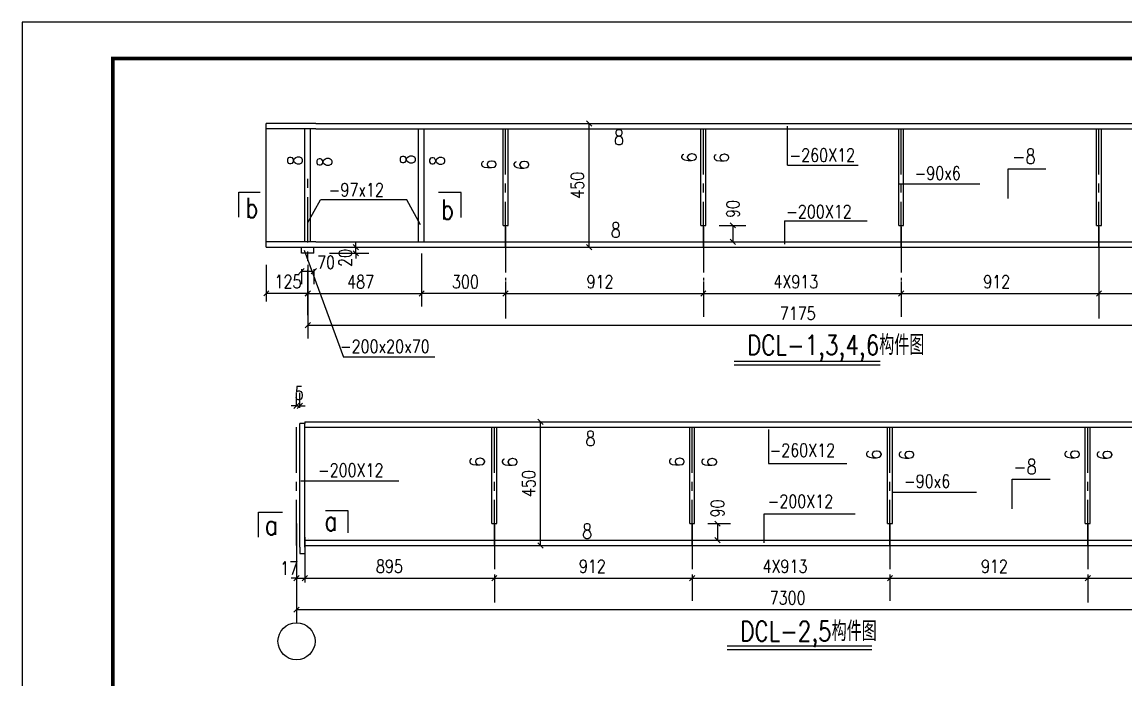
# Model space of a CAD drawing. Extents: x 37237700 to 37865026, y 138877 to 347670.
# Drawn here: x 37790726 to 37821101, y 283381 to 301476 of the extents above; entities that cross this region are included whole.
import ezdxf

# ---------------------------------------------------------------- set-up
doc = ezdxf.new("R2010")
doc.units = 0
doc.header["$LTSCALE"] = 1000
doc.header["$MEASUREMENT"] = 0
doc.linetypes.add('CENTER', pattern=[2, 1.25, -0.25, 0.25, -0.25])
doc.layers.get('0').update_dxf_attribs({"linetype": 'CONTINUOUS'})
for name, color, linetype in [('AXIS', 3, 'CONTINUOUS'), ('C', 6, 'CENTER'), ('D', 4, 'CONTINUOUS'), ('G', 1, 'CONTINUOUS'), ('PUB_TITLE', 4, 'CONTINUOUS')]:
    doc.layers.add(name, color=color, linetype=linetype)
doc.styles.add('DIM_FONT', font='SIMPLEX.shx', dxfattribs={"width": 0.8})
doc.styles.add('ROMANS', font='simplex.shx', dxfattribs={"width": 0.5, "bigfont": 'fjktxt.shx'})

msp = doc.modelspace()

# ---------------------------------------------------------------- linework, layer by layer
for p, q in [((37798813.3, 298688.1), (37797445.7, 298688.1)), ((37797445.7, 295286.1), (37797445.7, 298688.1)), ((37798813.3, 298688.1), (37825602.9, 298688.1)), ((37798813.3, 298542.9), (37797445.7, 298542.9)), ((37798509.4, 295431.3), (37798509.4, 298542.9)), ((37798663.6, 295431.3), (37798663.6, 298542.9)), ((37798813.3, 298542.9), (37825602.9, 298542.9)), ((37801634, 295431.3), (37801634, 298542.9)), ((37801788.2, 295431.3), (37801788.2, 298542.9)), ((37803961.7, 295884.9), (37803961.7, 298542.9)), ((37804097.8, 295884.9), (37804097.8, 298542.9)), ((37809404.9, 295884.9), (37809404.9, 298542.9)), ((37809541, 295884.9), (37809541, 298542.9)), ((37814848.1, 295884.9), (37814848.1, 298542.9)), ((37814984.2, 295884.9), (37814984.2, 298542.9)), ((37820291.3, 295884.9), (37820291.3, 298542.9)), ((37820427.4, 295884.9), (37820427.4, 298542.9)), ((37803961.7, 295884.9), (37804097.8, 295884.9)), ((37809404.9, 295884.9), (37809541, 295884.9)), ((37814848.1, 295884.9), (37814984.2, 295884.9)), ((37820291.3, 295884.9), (37820427.4, 295884.9)), ((37798813.3, 295431.3), (37797445.7, 295431.3)), ((37797445.7, 295286.1), (37825602.9, 295286.1)), ((37798416.4, 295116), (37798416.4, 295286.1)), ((37798756.6, 295116), (37798756.6, 295286.1)), ((37798813.3, 295431.3), (37825602.9, 295431.3)), ((37798756.6, 295116), (37798416.4, 295116)), ((37810320.2, 292045.8), (37814341.3, 292045.8)), ((37798368.4, 287028.3), (37798368.4, 290430.3)), ((37798504.5, 290430.3), (37798368.4, 290430.3)), ((37798504.5, 290483), (37825294.1, 290483)), ((37798504.5, 290483), (37798504.5, 290430.3)), ((37798504.5, 287028.3), (37798504.5, 290430.3)), ((37798504.5, 290337.8), (37825294.1, 290337.8)), ((37803652.8, 287679.7), (37803652.8, 290337.8)), ((37803788.9, 287679.7), (37803788.9, 290337.8)), ((37809096, 287679.7), (37809096, 290337.8)), ((37809232.1, 287679.7), (37809232.1, 290337.8)), ((37814539.2, 287679.7), (37814539.2, 290337.8)), ((37814675.3, 287679.7), (37814675.3, 290337.8)), ((37819982.4, 287679.7), (37819982.4, 290337.8)), ((37820118.5, 287679.7), (37820118.5, 290337.8)), ((37798504.5, 288729.3), (37798504.5, 288729.3)), ((37798504.5, 288729.3), (37798504.5, 288729.3)), ((37803652.8, 287679.7), (37803788.9, 287679.7)), ((37809096, 287679.7), (37809232.1, 287679.7)), ((37814539.2, 287679.7), (37814675.3, 287679.7)), ((37819982.4, 287679.7), (37820118.5, 287679.7)), ((37798504.5, 287226.1), (37825294.1, 287226.1)), ((37798504.5, 287081), (37825294.1, 287081)), ((37798368.4, 287028.3), (37798368.4, 286857)), ((37798368.4, 286857), (37798504.5, 286857)), ((37798477.3, 286857), (37798477.3, 286857)), ((37798477.3, 286857), (37798477.3, 286857)), ((37798504.5, 287028.3), (37798504.5, 286857)), ((37810124.3, 284213.7), (37814112.3, 284213.7))]:
    msp.add_line(p, q)
at = {"color": 0, "linetype": 'ByBlock'}
for p, q in [((37806402.3, 298616.1), (37806258.3, 298760.1)), ((37810358, 295812.9), (37810214, 295956.9)), ((37799836.2, 295358.1), (37799980.2, 295214.1)), ((37806258.3, 295358.1), (37806402.3, 295214.1)), ((37810214, 295503.3), (37810358, 295359.3)), ((37799980.2, 295044), (37799836.2, 295188)), ((37798488.4, 294695.4), (37798344.4, 294551.4)), ((37798684.6, 294551.4), (37798828.6, 294695.4)), ((37797517.7, 294087.1), (37797373.7, 293943.1)), ((37798514.5, 293943.1), (37798658.5, 294087.1)), ((37798658.5, 294079.8), (37798514.5, 293935.8)), ((37801648.4, 293935.8), (37801792.4, 294079.8)), ((37801793.1, 294080.5), (37801649.1, 293936.5)), ((37804101.7, 294080.5), (37803957.7, 293936.5)), ((37803957.7, 293936.5), (37804101.7, 294080.5)), ((37809400.9, 293936.5), (37809544.9, 294080.5)), ((37809544.9, 294080.5), (37809400.9, 293936.5)), ((37814988.1, 294080.5), (37814844.1, 293936.5)), ((37814844.1, 293936.5), (37814988.1, 294080.5)), ((37820287.3, 293936.5), (37820431.3, 294080.5)), ((37820431.3, 294080.5), (37820287.3, 293936.5)), ((37798658.5, 293210.6), (37798514.5, 293066.6)), ((37798205.7, 290848.1), (37798349.7, 290992.1)), ((37798440.4, 290992.1), (37798296.4, 290848.1)), ((37805064, 290411), (37804920, 290555)), ((37809934.5, 287607.7), (37809790.5, 287751.7)), ((37804920, 287153), (37805064, 287009)), ((37809790.5, 287298.1), (37809934.5, 287154.1)), ((37798205.7, 286110.6), (37798349.7, 286254.6)), ((37798576.5, 286254.6), (37798432.5, 286110.6)), ((37798576.5, 286254.6), (37798432.5, 286110.6)), ((37803792.9, 286254.6), (37803648.9, 286110.6)), ((37803648.9, 286110.6), (37803792.9, 286254.6)), ((37809092.1, 286110.6), (37809236.1, 286254.6)), ((37809236.1, 286254.6), (37809092.1, 286110.6)), ((37814679.3, 286254.6), (37814535.3, 286110.6)), ((37814535.3, 286110.6), (37814679.3, 286254.6)), ((37819978.5, 286110.6), (37820122.5, 286254.6)), ((37820122.5, 286248.5), (37819978.5, 286104.5)), ((37798349.7, 285386), (37798205.7, 285242))]:
    msp.add_line(p, q, dxfattribs=at)
msp.add_circle((37798277.7, 284443.7), 510.3)
at = {"layer": 'AXIS'}
for p, q in [((37805491.2, 298688.1), (37806690.3, 298688.1)), ((37806330.3, 295286.1), (37806330.3, 298688.1)), ((37811791.9, 297537.2), (37811791.9, 298616.4)), ((37811791.9, 297537.2), (37813732.8, 297537.2)), ((37817861.2, 297439.6), (37818901, 297439.6)), ((37817861.2, 296625.3), (37817861.2, 297439.6)), ((37814848.1, 297023.8), (37817076.3, 297023.8)), ((37798592.2, 295966.9), (37798936.2, 296585.5)), ((37801310.2, 296585.5), (37798936.2, 296585.5)), ((37801684.7, 295896.1), (37801310.2, 296585.5)), ((37809904.9, 295884.9), (37810646, 295884.9)), ((37810286, 295884.9), (37810286, 295431.3)), ((37811708.6, 296011.6), (37813976.5, 296011.6)), ((37811708.6, 296011.6), (37811708.6, 295371.4)), ((37799188.6, 295286.1), (37800268.2, 295286.1)), ((37799908.2, 295286.1), (37799908.2, 295430.1)), ((37799908.2, 295116), (37799908.2, 295286.1)), ((37805491.2, 295286.1), (37806690.3, 295286.1)), ((37809904.9, 295431.3), (37810646, 295431.3)), ((37798489.7, 295200.8), (37799567.8, 292262.6)), ((37799188.6, 295116), (37800268.2, 295116)), ((37799908.2, 295116), (37799908.2, 294972)), ((37801721.1, 295111.7), (37801721.1, 293648.5)), ((37797445.7, 294802.8), (37797445.7, 293790.7)), ((37798416.4, 294684), (37798416.4, 294263.4)), ((37798586.5, 294795.5), (37798586.5, 292771.2)), ((37798756.6, 294684), (37798756.6, 294263.4)), ((37820359.3, 294706.7), (37820359.3, 293648.5)), ((37797445.7, 294447.1), (37797445.7, 294375.1)), ((37798416.4, 294623.4), (37798756.6, 294623.4)), ((37798586.5, 294447.1), (37798586.5, 294375.1)), ((37801720.4, 294439.8), (37801720.4, 294367.8)), ((37804029.7, 294440.5), (37804029.7, 294368.5)), ((37809472.9, 294440.5), (37809472.9, 294368.5)), ((37809472.9, 294440.5), (37809472.9, 294368.5)), ((37814916.1, 294440.5), (37814916.1, 294368.5)), ((37814916.1, 294440.5), (37814916.1, 294368.5)), ((37820359.3, 294440.5), (37820359.3, 294368.5)), ((37797445.7, 294015.1), (37798586.5, 294015.1)), ((37798586.5, 294007.8), (37801720.4, 294007.8)), ((37804029.7, 294008.5), (37801721.1, 294008.5)), ((37804029.7, 294008.5), (37809472.9, 294008.5)), ((37809472.9, 294008.5), (37814916.1, 294008.5)), ((37814916.1, 294008.5), (37820359.3, 294008.5)), ((37820359.3, 294008.5), (37825603.7, 294008.5)), ((37798586.5, 293583.1), (37798586.5, 293647.8)), ((37804029.7, 293653), (37804029.7, 293648.5)), ((37798586.5, 293138.6), (37825829.7, 293138.6)), ((37802086.6, 292262.6), (37799567.8, 292262.6)), ((37798277.7, 290915), (37798277.7, 291280.1)), ((37798368.4, 290862.3), (37798368.4, 291280.1)), ((37798277.7, 290920.1), (37798133.7, 290920.1)), ((37798277.7, 290920.1), (37798368.4, 290920.1)), ((37798368.4, 290920.1), (37798512.4, 290920.1)), ((37804152.9, 290483), (37805352, 290483)), ((37804992, 287081), (37804992, 290483)), ((37811261.5, 290273.3), (37811261.5, 289337.1)), ((37811261.5, 289337.1), (37813424.6, 289337.1)), ((37817974.8, 288900), (37819014.6, 288900)), ((37817974.8, 288085.7), (37817974.8, 288900)), ((37798400.5, 288854.1), (37801093.5, 288854.1)), ((37814675.3, 288549.1), (37816987.1, 288549.1)), ((37809596.1, 287679.7), (37810222.5, 287679.7)), ((37809862.5, 287679.7), (37809862.5, 287226.1)), ((37811149, 287950.2), (37813650.1, 287950.2)), ((37811149, 287148.3), (37811149, 287950.2)), ((37804152.9, 287081), (37805352, 287081)), ((37809596.1, 287226.1), (37810222.5, 287226.1)), ((37798277.7, 286678.2), (37798277.7, 284954)), ((37798277.7, 286614.6), (37798277.7, 286542.6)), ((37798504.5, 286614.6), (37798504.5, 286542.6)), ((37798504.5, 286614.6), (37798504.5, 286542.6)), ((37803720.9, 286614.6), (37803720.9, 286542.6)), ((37803720.9, 286614.6), (37803720.9, 286542.6)), ((37809164.1, 286614.6), (37809164.1, 286542.6)), ((37809164.1, 286614.6), (37809164.1, 286542.6)), ((37814607.3, 286614.6), (37814607.3, 286542.6)), ((37814607.3, 286614.6), (37814607.3, 286542.6)), ((37820050.5, 286614.6), (37820050.5, 286542.6)), ((37798277.7, 286182.6), (37798133.7, 286182.6)), ((37798277.7, 286182.6), (37798504.5, 286182.6)), ((37798504.5, 286182.6), (37798648.5, 286182.6)), ((37798504.5, 286182.6), (37803720.9, 286182.6)), ((37803720.9, 286182.6), (37809164.1, 286182.6)), ((37809164.1, 286182.6), (37814607.3, 286182.6)), ((37814607.3, 286182.6), (37820050.5, 286182.6)), ((37820050.5, 286176.5), (37825294.1, 286176.5)), ((37820050.5, 286087.7), (37820050.5, 285816.5)), ((37798277.7, 285314), (37825520.9, 285314))]:
    msp.add_line(p, q, dxfattribs=at)
at = {"layer": 'C'}
for p, q in [((37804029.7, 295286.1), (37804029.7, 298688.1)), ((37809472.9, 295286.1), (37809472.9, 298688.1)), ((37814916.1, 295286.1), (37814916.1, 298688.1)), ((37820359.3, 295286.1), (37820359.3, 298688.1)), ((37798586.5, 293412.7), (37798586.5, 297407.6)), ((37804029.7, 295839.5), (37804029.7, 294091.1)), ((37809472.9, 295839.5), (37809472.9, 294091.1)), ((37814916.1, 295839.5), (37814916.1, 294091.1)), ((37820359.3, 295839.5), (37820359.3, 294091.1)), ((37804029.7, 294091.1), (37804029.7, 293322.4)), ((37809472.9, 294091.1), (37809472.9, 293368.6)), ((37814916.1, 294091.1), (37814916.1, 293368.6)), ((37820359.3, 294091.1), (37820359.3, 293320)), ((37798277.7, 287081), (37798277.7, 290483)), ((37803720.9, 287081), (37803720.9, 290483)), ((37809164.1, 287081), (37809164.1, 290483)), ((37814607.3, 287081), (37814607.3, 290483)), ((37820050.5, 287081), (37820050.5, 290483)), ((37798277.7, 287679.7), (37798277.7, 286278.1)), ((37803720.9, 287679.7), (37803720.9, 286278.1)), ((37809164.1, 287679.7), (37809164.1, 286278.1)), ((37814607.3, 287679.7), (37814607.3, 286278.1)), ((37820050.5, 287679.7), (37820050.5, 286278.1)), ((37798504.5, 287310.6), (37798504.5, 286064.9)), ((37798277.7, 286278.1), (37798277.7, 285984.3)), ((37803720.9, 286278.1), (37803720.9, 285509.4)), ((37809164.1, 286278.1), (37809164.1, 285555.7)), ((37814607.3, 286278.1), (37814607.3, 285555.7)), ((37820050.5, 286278.1), (37820050.5, 285507.1))]:
    msp.add_line(p, q, dxfattribs=at)
at = {"layer": 'D'}
msp.add_line((37798596.9, 287268), (37798596.9, 287268), dxfattribs=at)
msp.add_line((37798596.9, 287268), (37798596.9, 287268), dxfattribs=at)
at = {"layer": 'G'}
for p, q in [((37796691.9, 296110.7), (37796691.9, 296796.3)), ((37796691.9, 296796.3), (37797280.6, 296796.3)), ((37802804.5, 296786), (37802179.9, 296786)), ((37802804.5, 296102.7), (37802804.5, 296786)), ((37810320.2, 292146.6), (37814341.3, 292146.6)), ((37797228.2, 287993.6), (37797895.2, 287993.6)), ((37797228.2, 287307.9), (37797228.2, 287993.6)), ((37799695.5, 288032.8), (37799070.9, 288032.8)), ((37799695.5, 287430.5), (37799695.5, 288032.8)), ((37810124.3, 284314.5), (37814112.3, 284314.5))]:
    msp.add_line(p, q, dxfattribs=at)
at = {"layer": 'PUB_TITLE'}
msp.add_lwpolyline([(37790725.6, 259476.2), (37865025.6, 259476.2), (37865025.6, 301476.2), (37790725.6, 301476.2)], close=True, dxfattribs=at)
at = {"layer": 'PUB_TITLE', "const_width": 100}
msp.add_lwpolyline([(37793225.6, 260476.2), (37864025.6, 260476.2), (37864025.6, 300476.2), (37793225.6, 300476.2)], close=True, dxfattribs=at)

# ---------------------------------------------------------------- texts
at = {"style": 'ROMANS', "width": 0.8}
for s, height, p in [('8', 408.2, (37807012, 298103.1)), ('-260X12', 360, (37811844.1, 297636.9)), ('-8', 408.24, (37817973.6, 297580)), ('-90x6', 360, (37815285, 297140.8)), ('-97x12', 360, (37799165, 296682)), ('b', 544.3, (37796869.9, 296093)), ('b', 544.3, (37802253.2, 296047.7)), ('-200X12', 360, (37811752.2, 296082.5)), ('8', 408.2, (37806921.9, 295552.2)), ('DCL-1,3,4,6构件图', 544.32, (37810673.2, 292321.6)), ('-200x20x70', 360, (37799472.6, 292377.2)), ('8', 408.2, (37806226.3, 289816.2)), ('-260X12', 360, (37811295.4, 289518.8)), ('-200X12', 360, (37798868.9, 288971.2)), ('-8', 408.24, (37818002.9, 289040.4)), ('-90x6', 360, (37814994.5, 288666.2)), ('-200X12', 360, (37811243.1, 288114.8)), ('a', 544.3, (37797406.3, 287370.7)), ('a', 544.3, (37799044.2, 287482.2)), ('8', 408.2, (37806136.2, 287265.3)), ('DCL-2,5构件图', 544.32, (37810484.8, 284448.3))]:
    msp.add_text(s, height=height, dxfattribs=at).set_placement(p)
for s, p in [('8', (37798436.5, 297528.7)), ('8', (37799246.1, 297490.7)), ('8', (37801539.6, 297556.8)), ('8', (37802349.2, 297518.8)), ('6', (37809283.6, 297612.9)), ('6', (37810177.5, 297603)), ('6', (37803775.7, 297416.4)), ('6', (37804669.6, 297406.4)), ('6', (37803455.1, 289239.8)), ('6', (37808947.9, 289239.8)), ('6', (37814371.1, 289438.3)), ('6', (37815265, 289428.4)), ('6', (37819824.1, 289438.3)), ('6', (37820718, 289428.4)), ('6', (37804349.1, 289229.9)), ('6', (37809841.8, 289229.9))]:
    msp.add_text(s, height=408.2, rotation=90, dxfattribs=at).set_placement(p)
at = {"color": 7, "style": 'DIM_FONT', "width": 0.8}
for s, p in [('450', (37806186.3, 296616.8)), ('90', (37810466.3, 296087.1)), ('20', (37799798.7, 294741.9)), ('450', (37804848, 288411.7)), ('90', (37810042.8, 287851.6))]:
    msp.add_text(s, height=360, rotation=90, dxfattribs=at).set_placement(p)
for s, p in [('70', (37798843, 294686.2)), ('125', (37797673.2, 294159.1)), ('487', (37799671.2, 294151.8)), ('300', (37802554.2, 294152.5)), ('912', (37806258.6, 294152.5)), ('4X913', (37811399.6, 294152.5)), ('912', (37817173.8, 294152.5)), ('7175', (37811576.1, 293282.6)), ('5', (37798227, 291089)), ('17', (37797825.9, 286274.8)), ('895', (37800463.6, 286326.6)), ('912', (37806047.6, 286326.6)), ('4X913', (37811101.3, 286326.6)), ('912', (37817112, 286326.6)), ('7300', (37811297.9, 285458))]:
    msp.add_text(s, height=360, dxfattribs=at).set_placement(p)

doc.saveas('drawing.dxf')
